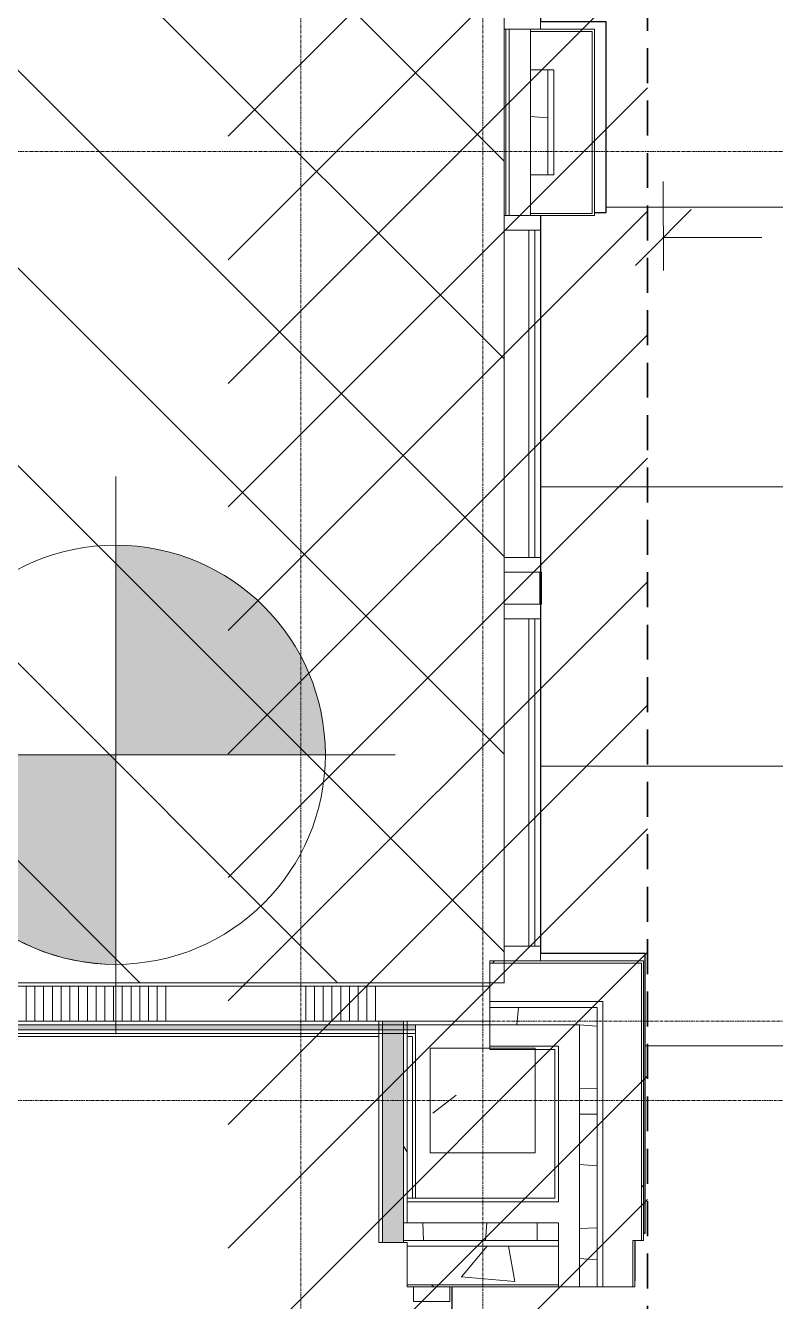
# Model space of a CAD drawing. Header units: inches. Extents: x 3268 to 7018, y 976 to 6708.
# Drawn here: x 5946 to 6074.8, y 3788.6 to 4007.8 of the extents above; entities that cross this region are included whole.
import ezdxf

# ---------------------------------------------------------------- set-up
doc = ezdxf.new("R2010")
doc.units = ezdxf.units.IN
doc.header["$MEASUREMENT"] = 0
doc.linetypes.add('Grid Line 1_2_', pattern=[0.8749999999999999, 0.4999999999999999, -0.125, 0.125, -0.125])
doc.linetypes.add('IMPORT-DASHED _2_', pattern=[8.999999999999996, 5.999999999999998, -2.999999999999999])
for name, color, linetype, lineweight in [('A-DETL', 90, 'Continuous', 9), ('A-DETL-GENF', 92, 'Continuous', 9), ('A-GLAZ-CURT', 52, 'Continuous', 9), ('A-GLAZ-CWMG', 51, 'Continuous', 9), ('A-WALL', 113, 'Continuous', 9), ('A-WALL-PATT', 111, 'Continuous', 15), ('C-BLDG', 3, 'Continuous', 25), ('C-ESMT-STBK', 4, 'IMPORT-DASHED _2_', 35), ('G-ANNO-DIMS', 111, 'Continuous', 9), ('I-WALL', 2, 'Continuous', 9), ('L-DROPOFF STUDIES', 2, 'Continuous', 15), ('L-PVMT-CONC-HATC', 252, 'Continuous', 15), ('Q-CASE', 31, 'Continuous', 9), ('S-COLS', 52, 'Continuous', 9), ('S-GRID', 1, 'Continuous', 9), ('site_dwg', 8, 'Continuous', 9)]:
    doc.layers.add(name, color=color, linetype=linetype, lineweight=lineweight)
pattern_1 = [(49.99999999999999, (0, 0), (110.1714446362807, -9.63891797635685), [11.52, -126.72]), (355, (0, 0), (-21.31237393622492, 115.5371495156537), [9.216000000000001, -101.376]), (100.451, (9.181000000000001, -0.80323), (88.85991867697865, 105.897504039145), [9.79, -107.695]), (46.184, (0, 30.72), (163.9281911283317, -25.42496604507386), [17.28, -190.08]), (96.636, (13.661, 28.601), (143.5628771593347, 149.6257499721681), [14.686, -161.543]), (351.184, (0, 30.72), (143.5647285924248, 149.6237232332607), [13.824, -152.064]), (21, (15.36, 23.04), (91.68507647920484, -61.84256385372748), [11.52, -126.72]), (326, (15.36, 23.04), (37.37329933048201, 111.3835117876708), [9.216000000000001, -101.376]), (71.45100000000001, (23, 17.886), (129.0587647679424, 49.5399005406036), [9.79, -107.695]), (37.50000000000001, (0, 0), (1.867604689172044, 51.13223029288849), [5.069, -95.07799999999999, 5.069, -97.84299999999999, -101.76]), (37.50000000000001, (0, 0), (1.867604689172044, 51.13223029288849), [-203.059, 5.069, -96.691]), (7.499999999999999, (0, 0), (40.40721900969589, 60.58148342441334), [5.069, -53.606, 5.069, -92.774, -38.784]), (7.499999999999999, (0, 0), (40.40721900969589, 60.58148342441334), [-156.518, 5.069, -33.715]), (327.5, (-34.253, 0), (81.99472561414032, -3.464267954682455), [5.069, -33.331, 5.069, -114.739, -158.976]), (327.5, (-34.253, 0), (81.99472561414032, -3.464267954682455), [-158.208, 5.069, -153.907]), (317.5, (-49.613, 0), (89.57702895818312, 15.37635275430508), [5.069, -44.85100000000001, 5.069, -74.49600000000001, -112.896]), (317.5, (-49.613, 0), (89.57702895818312, 15.37635275430508), [-129.485, 5.069, -107.827])]
pattern_2 = [(0, (0, 0), (122.88, 30.72), [5.069, -87.09100000000001, 5.069, -87.09100000000001, -491.52]), (0, (0, 0), (122.88, 30.72), [-184.32, 5.069, -179.251, 5.069, -87.09100000000001, -215.04]), (0, (0, 0), (122.88, 30.72), [-460.8, 5.069, -56.371, 5.069, -148.531]), (120, (46.08, 15.36), (-88.04430040425792, 91.05720161703184), [5.068999999999999, -87.091, 5.068999999999999, -87.091, -491.5199999999999]), (120, (46.08, 15.36), (-88.04430040425792, 91.05720161703184), [-184.32, 5.068999999999999, -179.2509999999999, 5.068999999999999, -87.091, -215.04]), (120, (46.08, 15.36), (-88.04430040425792, 91.05720161703184), [-460.8, 5.068999999999999, -56.371, 5.068999999999999, -148.531]), (240, (61.44, 76.8), (-34.83569959574201, -121.7772016170318), [5.069, -87.09100000000001, 5.069, -87.09100000000001, -491.52]), (240, (61.44, 76.8), (-34.83569959574201, -121.7772016170318), [-184.32, 5.069, -179.251, 5.069, -87.09100000000001, -215.04]), (240, (61.44, 76.8), (-34.83569959574201, -121.7772016170318), [-460.8, 5.069, -56.371, 5.069, -148.531])]
pattern_3 = [(45, (0, 0), (-32.04961485728027, 32.04961485728027), [])]

# ---------------------------------------------------------------- blocks, each defined once
blk = doc.blocks.new('WSP_5 Points - Structure_2022_rvt-1-Overall Retail Plan Opt 2')
at = {"layer": 'S-COLS'}
h = blk.add_hatch(dxfattribs=at)
h.set_pattern_fill('FP_8', color=256, style=0, pattern_type=2)
h.set_pattern_definition(pattern_1)
h.paths.add_polyline_path([(6015.500343047528, 3814.14858256558), (6033.500343047528, 3814.14858256558), (6033.500343047528, 3832.14858256558), (6015.500343047528, 3832.14858256558)])
at = {"layer": 'S-COLS', "color": 250, "lineweight": 13}
for p, q in [((6033.500343047524, 3832.148582565579), (6015.500343047524, 3832.148582565579)), ((6015.500343047524, 3832.148582565579), (6015.500343047524, 3814.148582565579)), ((6033.500343047524, 3814.148582565579), (6033.500343047524, 3832.148582565579)), ((6015.500343047524, 3814.148582565579), (6033.500343047524, 3814.148582565579))]:
    blk.add_line(p, q, dxfattribs=at)
blk = doc.blocks.new('Casework 95 - Casework 95-9779236-Overall Retail Plan Opt 2')
at = {"layer": 'Q-CASE', "color": 133}
for p, q in [((5922.875343047493, 3829.14858256558), (5992.732243894846, 3829.148582565579)), ((5992.732243894846, 3829.148582565579), (6018.605534490873, 3829.148582565579)), ((6023.480534490873, 3829.148582565579), (6024.375343047518, 3829.148582565579)), ((6024.375343047518, 3829.148582565579), (6024.375343047518, 3801.398582565581)), ((6024.875343047518, 3801.398582565581), (6024.875343047518, 3829.64858256558))]:
    blk.add_line(p, q, dxfattribs=at)
blk = doc.blocks.new('Arch_5 Points - Units and Amenities_v2022_rvt-1-Overall Retail Plan Opt 2')
at = {"layer": 'A-WALL-PATT', "lineweight": 9}
blk.add_hatch(color=254, dxfattribs=at).paths.add_polyline_path([(6012.937843047514, 3835.273582565584), (6012.937843047514, 3836.148582565582), (5667.970080728374, 3836.148582565585), (5667.970080728374, 3835.273582565584), (5980.902472718914, 3835.273582565584)])
at = {"layer": 'A-WALL', "color": 133}
for p, q in [((5909.812843047486, 3835.273582565581), (5980.794687146238, 3835.273582565581)), ((5980.794687146238, 3835.273582565581), (6012.937843047511, 3835.273582565581))]:
    blk.add_line(p, q, dxfattribs=at)
at = {"layer": 'I-WALL', "color": 53, "lineweight": 15}
for p, q in [((5980.794643008438, 3836.14858256558), (5668.59508072837, 3836.148582565582)), ((6012.937843047511, 3836.14858256558), (5980.794643008438, 3836.14858256558)), ((6012.937843047511, 3834.64858256558), (6012.937843047511, 3836.14858256558)), ((5910.437843047485, 3834.648582565582), (5980.794718673238, 3834.64858256558)), ((5980.794718673238, 3834.64858256558), (6012.937843047511, 3834.64858256558))]:
    blk.add_line(p, q, dxfattribs=at)
at = {"layer": 'Q-CASE', "color": 133, "lineweight": 9}
blk.add_blockref('Casework 95 - Casework 95-9779236-Overall Retail Plan Opt 2', (-11.93750000000773, 5.000000000000226), dxfattribs=at)
blk = doc.blocks.new('System Panel - GLA-01 - Insulated Glass - Clear-7885490-Overall Retail Plan Opt 2')
at = {"layer": 'A-GLAZ-CURT'}
for p, q in [((28.12499999998635, -1.000000000000455), (-28.12499999998635, -1.000000000000455)), ((-28.12499999998635, -1.000000000000455), (-28.12499999998635, -1.999999999999545)), ((-28.12499999998635, -1.999999999999545), (28.12499999998635, -1.999999999999545)), ((28.12499999998635, -1.999999999999545), (28.12499999998635, -1.000000000000455))]:
    blk.add_line(p, q, dxfattribs=at)
blk = doc.blocks.new('Rectangular Mullion - 2_5_ x 6_ rectangular-7882910-Overall Retail Plan Opt 2')
at = {"layer": 'A-GLAZ-CWMG'}
for p, q in [((6004.876172864579, 2609.89858256558), (6004.876172864579, 2553.648582565578)), ((6011.126172864579, 2609.89858256558), (6011.126172864579, 2553.648582565578))]:
    blk.add_line(p, q, dxfattribs=at)
blk = doc.blocks.new('Rectangular Mullion - 2_5_ x 6_ rectangular-7822291-Overall Retail Plan Opt 2')
at = {"layer": 'A-GLAZ-CWMG'}
for p, q in [((-2.49999999999909, 3), (0, 3)), ((-2.49999999999909, -3.249135711966071), (-2.49999999999909, 3)), ((0, 3), (0, -3.249135711966072)), ((0, -3.250000000000454), (-2.49999999999909, -3.250000000000454))]:
    blk.add_line(p, q, dxfattribs=at)
blk = doc.blocks.new('Rectangular Mullion - 2_5_ x 6_ rectangular-7822292-Overall Retail Plan Opt 2')
at = {"layer": 'A-GLAZ-CWMG'}
for p, q in [((0, 3), (-2.49999999999909, 3)), ((-2.49999999999909, 3), (-2.49999999999909, -3.249135711966072)), ((0, -3.249135711966071), (0, 3)), ((-2.49999999999909, -3.250000000000454), (0, -3.250000000000454))]:
    blk.add_line(p, q, dxfattribs=at)
blk = doc.blocks.new('Rectangular Mullion - 2_5_ x 6_ rectangular-7822289-Overall Retail Plan Opt 2')
at = {"layer": 'A-GLAZ-CWMG'}
for p, q in [((-1.250000000000909, 3), (1.250000000000909, 3)), ((-1.250000000000909, -3.249135711966071), (-1.250000000000909, 3)), ((1.250000000000909, 3), (1.250000000000909, -3.249135711966072)), ((1.250000000000909, -3.250000000000454), (-1.250000000000909, -3.250000000000454))]:
    blk.add_line(p, q, dxfattribs=at)
blk = doc.blocks.new('System Panel - Slab Edge Cover-8632121-Overall Retail Plan Opt 2')
at = {"layer": 'A-GLAZ-CURT'}
for p, q in [((2.749999999998181, -2.875000000000454), (-2.749999999998181, -2.875000000000454)), ((-2.749999999998181, -2.875000000000454), (-2.749999999998181, -3.124999999999545)), ((-2.749999999998181, -3.124999999999545), (2.749999999998181, -3.124999999999545)), ((2.749999999998181, -3.124999999999545), (2.749999999998181, -2.875000000000454))]:
    blk.add_line(p, q, dxfattribs=at)
blk = doc.blocks.new('Rectangular Mullion - 2_5_ x 6_ rectangular-7882911-Overall Retail Plan Opt 2')
at = {"layer": 'A-GLAZ-CWMG'}
for p, q in [((6004.876172864579, 2617.898582565575), (6004.876172864579, 2612.39858256558)), ((6011.126172864579, 2617.898582565575), (6011.126172864579, 2612.39858256558))]:
    blk.add_line(p, q, dxfattribs=at)
blk = doc.blocks.new('Rectangular Mullion - 2_5_ x 6_ rectangular-7882912-Overall Retail Plan Opt 2')
at = {"layer": 'A-GLAZ-CWMG'}
for p, q in [((6004.876172864579, 2676.648582565586), (6004.876172864579, 2620.398582565575)), ((6011.126172864579, 2676.648582565586), (6011.126172864579, 2620.398582565575))]:
    blk.add_line(p, q, dxfattribs=at)
blk = doc.blocks.new('Rectangular Mullion - 2_5_ x 6_ rectangular-7819480-Overall Retail Plan Opt 2')
at = {"layer": 'A-GLAZ-CWMG'}
for p, q in [((0, 3), (-2.49999999999909, 3)), ((-2.49999999999909, 3), (-2.49999999999909, -3.249135711966072)), ((0, -3.249135711966071), (0, 3)), ((-2.49999999999909, -3.250000000000454), (0, -3.250000000000454))]:
    blk.add_line(p, q, dxfattribs=at)
blk = doc.blocks.new('Rectangular Mullion - 2_5_ x 6_ rectangular-7822267-Overall Retail Plan Opt 2')
at = {"layer": 'A-GLAZ-CWMG'}
for p, q in [((0, 3.250000000000454), (-2.49999999999909, 3.250000000000454)), ((-2.49999999999909, 3.250000000000454), (-2.49999999999909, -3)), ((0, -3), (0, 3.250000000000454)), ((-2.49999999999909, -3), (0, -3))]:
    blk.add_line(p, q, dxfattribs=at)
blk = doc.blocks.new('site_dwg__ArchTick-V216-Overall Retail Plan Opt 2')
at = {"layer": 'L-DROPOFF STUDIES', "color": 53}
for p, q in [((3.395357539782963, 3.395357539782963), (5.999999999999999, 5.999999999999999)), ((-5.999999999999999, -5.999999999999999), (3.395357539782963, 3.395357539782963))]:
    blk.add_line(p, q, dxfattribs=at)
blk = doc.blocks.new('site_dwg-12440225-Overall Retail Plan Opt 2')
at = {"layer": 'C-ESMT-STBK'}
h = blk.add_hatch(dxfattribs=at)
h.set_pattern_fill('FP_236', color=43, style=0, pattern_type=2)
h.set_pattern_definition([(41.19300000000002, (24349227.445, 9821790.73), (-9.878962955707756, 11.2874306606842), [])])
h.paths.add_polyline_path([(24340754.41764874, 9814238.256800799), (24341007.28369483, 9818038.207201697), (24340597.61508091, 9818336.289935663), (24339080.54507963, 9818175.041572), (24339041.04656363, 9818170.586227996), (24338991.68861391, 9818164.27902802), (24338951.70183868, 9818158.637384389), (24338912.96937073, 9818152.689061128), (24338874.36010189, 9818146.280125272), (24338835.87236292, 9818139.411975248), (24338797.50579851, 9818132.085986648), (24338766.50818425, 9818125.853604812), (24338766.89231019, 9818124.002092425), (24338807.18576453, 9818132.259389622), (24338846.06993594, 9818139.731584428), (24338885.04424, 9818146.727429258), (24338924.10287013, 9818153.245822722), (24338956.51865115, 9818158.316607647), (24338953.32382087, 9818110.342748318), (24338969.07279708, 9818112.710400388), (24339007.86497075, 9818118.055290567), (24339046.71994471, 9818122.92269113), (24339092.45343486, 9818128.037917001), (24340292.99008468, 9818255.650188034), (24340584.31472673, 9818286.605874758), (24340934.68922023, 9818031.666679043), (24340687.3560084, 9814314.861073798), (24339595.34670922, 9814726.863514047), (24339587.50957331, 9814715.68687136), (24338715.45843181, 9815327.180653278), (24338691.60180446, 9815293.158049863), (24339013.48739237, 9815068.288049085), (24339549.36884944, 9814692.907733086), (24340725.61240819, 9814249.124683892)])
h.paths.add_polyline_path([(24338722.46981283, 9815337.179779818), (24338763.80719084, 9815396.132170605), (24338658.92817304, 9815468.79891386), (24338617.74228099, 9815409.741564125), (24338722.19139668, 9815337.372683933)])
at = {"layer": 'C-BLDG', "color": 213}
for p, q in [((24340896.07813884, 9816399.290600225), (24340896.53985107, 9816406.229502458)), ((24340862.1508295, 9816366.426616926), (24340864.68090978, 9816400.33343596))]:
    blk.add_line(p, q, dxfattribs=at)
at = {"layer": 'C-BLDG', "color": 213, "flags": 128}
for points in [[(24340901.31512452, 9816582.798885869), (24340903.33220129, 9816582.664670255), (24340905.50656707, 9816615.342409363), (24340894.28138949, 9816616.089328913), (24340902.69695254, 9816742.563711988)], [(24340898.08815917, 9816407.376073482), (24340898.36877094, 9816407.357401669), (24340901.55562769, 9816455.25149258), (24340883.65853369, 9816456.442359215), (24340892.07409668, 9816582.916742045)]]:
    blk.add_lwpolyline(points, dxfattribs=at)
at = {"layer": 'C-ESMT-STBK', "color": 43}
blk.add_line((24341007.27473861, 9818038.206394771), (24340754.40937513, 9814238.266251713), dxfattribs=at)
at = {"layer": 'L-DROPOFF STUDIES', "color": 53}
for p, q in [((24340912.44579016, 9816572.118835634), (24340913.45729094, 9816587.320306627)), ((24340912.81991959, 9816577.741488444), (24340929.7002499, 9816576.61827692))]:
    blk.add_line(p, q, dxfattribs=at)
at = {"layer": 'L-PVMT-CONC-HATC', "color": 53}
for p, q in [((24340910.45565422, 9816583.12156481), (24340903.39386914, 9816583.59145363)), ((24340990.2632873, 9816577.811191551), (24340910.45565422, 9816583.12156481)), ((24340907.26856381, 9816535.227489447), (24340888.9818348, 9816536.44428229)), ((24340987.07643048, 9816529.917100646), (24340907.26856381, 9816535.227489447)), ((24340904.0814734, 9816487.333414085), (24340885.79497806, 9816488.550191378)), ((24340983.88957366, 9816482.02300974), (24340904.0814734, 9816487.333414085)), ((24340900.894383, 9816439.439338721), (24340900.50521532, 9816439.465233808)), ((24340980.70271684, 9816434.128918834), (24340900.894383, 9816439.439338721))]:
    blk.add_line(p, q, dxfattribs=at)
at = {"xscale": 0.8, "yscale": 0.8, "zscale": 0.8, "rotation": 176.1931696914649}
blk.add_blockref('site_dwg__ArchTick-V216-Overall Retail Plan Opt 2', (24340912.81991959, 9816577.741488444), dxfattribs=at)
blk = doc.blocks.new('Spot Elevations - Spot Elevation - Target Filled-49714-Overall Retail Plan Opt 2')
at = {"layer": 'G-ANNO-DIMS'}
h = blk.add_hatch(color=256, dxfattribs=at)
edge = h.paths.add_edge_path()
edge.add_line((1.249000902703301e-16, 0), (-0.09374999999999985, 0))
edge.add_arc((5.724587470723462e-16, -3.434752482434078e-16), 0.09375000000000037, 90.00000000000063, 180.0000000000002, ccw=False)
edge.add_line((1.249000902703301e-16, 0.09375000000000007), (1.249000902703301e-16, 0))
h = blk.add_hatch(color=256, dxfattribs=at)
edge = h.paths.add_edge_path()
edge.add_line((1.249000902703301e-16, 0), (0.09375000000000029, 0))
edge.add_arc((2.289834988289385e-16, 6.245004513516504e-17), 0.09374999999999996, 269.99999999999955, 359.99999999999966, ccw=False)
edge.add_line((1.249000902703301e-16, -0.09375), (1.249000902703301e-16, 0))
at = {"layer": 'G-ANNO-DIMS', "lineweight": 20}
for p, q in [((-2.706168622523819e-16, 0.1243846875261664), (-2.706168622523819e-16, -0.125)), ((1.249000902703301e-16, 0), (1.249000902703301e-16, 0.09375000000000007)), ((0.1250000000000001, 7.067913962433002e-16), (-0.1249999999999998, 7.067913962433002e-16)), ((-0.09374999999999985, 0), (1.249000902703301e-16, 0)), ((1.249000902703301e-16, 0), (1.249000902703301e-16, -0.09375)), ((0.09375000000000029, 0), (1.249000902703301e-16, 0))]:
    blk.add_line(p, q, dxfattribs=at)
blk.add_circle((1.249000902703301e-16, 0), 0.09375000000000007, dxfattribs=at)
for centre, radius, start, end in [((5.724587470723462e-16, -3.434752482434078e-16), 0.09375000000000037, 90.00000000000026, 179.9999999999999), ((2.289834988289385e-16, 6.245004513516504e-17), 0.09374999999999996, 269.9999999999992, 359.9999999999993)]:
    blk.add_arc(centre, radius, start, end, dxfattribs=at)

msp = doc.modelspace()

# ---------------------------------------------------------------- hatches: boundary and pattern name
at = {"layer": 'A-WALL-PATT', "lineweight": 9}
h = msp.add_hatch(dxfattribs=at)
h.set_pattern_fill('FP_31', color=256, angle=265, style=0, pattern_type=2)
h.set_pattern_definition([(175, (6052.125372931382, 3835.148415504174), (-8.366951303775187, -95.63469101680758), []), (180, (6052.125115492719, 3844.748970953403), (-1.243449787580175e-14, -96), []), (172, (6052.125767093008, 3854.348443052193), (-13.36061769216629, -95.06573459919075), []), (187, (6052.125509654345, 3863.948998501422), (11.69945696689412, -95.28443055756692), []), (176, (6052.125165059938, 3873.548557755953), (-6.696621479436029, -95.76614882494314), []), (185, (6052.124907621273, 3883.149113205182), (8.36695130377519, -95.63469101680757), []), (178, (6052.125559221565, 3892.74858530397), (-3.350351683440087, -95.94151939383319), []), (184, (6052.125214627158, 3902.348144558501), (6.696621479436052, -95.76614882494313), []), (174, (6052.124957188494, 3911.94870000773), (-10.03473247369474, -95.47410195535426), []), (182, (6052.125608788785, 3921.548172106519), (3.350351683440067, -95.9415193938332), [])])
h.paths.add_polyline_path([(6044.125343047529, 3823.148582565583), (6044.089376340588, 3839.148582565571), (6041.125343047529, 3839.148582565571), (6041.125343047529, 3823.148582565583), (6044.089376340588, 3823.148582565583)])
h = msp.add_hatch(dxfattribs=at)
h.set_pattern_fill('FP_140', color=256, angle=264.9999999999996, style=0, pattern_type=2)
h.set_pattern_definition([(174.9999999999996, (6052.125605586462, 3811.148066653627), (-8.366951303775865, -95.63469101680751), []), (179.9999999999996, (6052.125348147799, 3820.748622102857), (-6.945555242054979e-13, -96), []), (171.9999999999996, (6052.125003553392, 3830.348181357388), (-13.36061769216697, -95.06573459919066), []), (186.9999999999995, (6052.125742309426, 3839.948649650875), (11.69945696689344, -95.28443055756699), []), (175.9999999999996, (6052.12539771502, 3849.548208905406), (-6.696621479436708, -95.76614882494309), []), (184.9999999999996, (6052.125140276356, 3859.148764354634), (8.366951303774506, -95.63469101680762), []), (177.9999999999996, (6052.125791876646, 3868.748236453423), (-3.350351683440769, -95.94151939383318), []), (183.9999999999996, (6052.125534437982, 3878.348791902653), (6.69662147943537, -95.76614882494316), []), (173.9999999999996, (6052.125189843576, 3887.948351157183), (-10.03473247369542, -95.47410195535417), []), (181.9999999999996, (6052.124932404911, 3897.548906606412), (3.350351683439385, -95.9415193938332), [])])
h.paths.add_polyline_path([(6041.125343047529, 3799.148582565583), (6044.125343047529, 3799.148582565583), (6044.089376340588, 3823.148582565583), (6041.125343047529, 3823.148582565583), (6041.125343047529, 3805.696470883641)])
h = msp.add_hatch(dxfattribs=at)
h.set_pattern_fill('FP_16', color=256, style=0, pattern_type=2)
h.set_pattern_definition(pattern_3)
h.paths.add_polyline_path([(6052.125343047528, 3799.148582565583), (6052.125343047528, 3823.148582565583), (6051.750343047527, 3823.148582565583), (6051.750343047528, 3799.148582565583)])
h = msp.add_hatch(dxfattribs=at)
h.set_pattern_fill('FP_141', color=256, angle=264.9999999999996, style=0, pattern_type=2)
h.set_pattern_definition([(174.9999999999996, (6050.625480486441, 3795.148929624267), (-8.366951303775865, -95.63469101680751), []), (179.9999999999996, (6050.625135892034, 3804.748488878797), (-6.945555242054979e-13, -96), []), (171.9999999999996, (6050.625874648069, 3814.348957172283), (-13.36061769216697, -95.06573459919066), []), (186.9999999999995, (6050.625530053661, 3823.948516426816), (11.69945696689344, -95.28443055756699), []), (175.9999999999996, (6050.625272614998, 3833.549071876044), (-6.696621479436708, -95.76614882494309), []), (184.9999999999996, (6050.624928020591, 3843.148631130575), (8.366951303774506, -95.63469101680762), []), (177.9999999999996, (6050.625579620882, 3852.748103229364), (-3.350351683440769, -95.94151939383318), []), (183.9999999999996, (6050.625322182218, 3862.348658678593), (6.69662147943537, -95.76614882494316), []), (173.9999999999996, (6050.624977587811, 3871.948217933123), (-10.03473247369542, -95.47410195535417), []), (181.9999999999996, (6050.625716343845, 3881.54868622661), (3.350351683439385, -95.9415193938332), [])])
h.paths.add_polyline_path([(6041.125343047529, 3791.148582565582), (6044.125343047527, 3791.148582565582), (6044.125343047529, 3799.148582565583), (6041.125343047529, 3799.148582565583)])

# ---------------------------------------------------------------- linework, layer by layer
at = {"layer": 'A-WALL'}
for p, q in [((6043.313672864583, 3975.52358256558), (6043.313672864582, 4006.77358256558)), ((6035.688672864582, 3982.148582565579), (6035.688672864582, 4000.148582565581)), ((6036.688672864583, 3982.148582565581), (6036.688672864583, 4000.148582565581)), ((6051.750343047524, 3799.148582565581), (6051.750343047525, 3846.77358256557)), ((6045.125343047524, 3791.14858256558), (6045.125343047525, 3840.148582565569)), ((6044.125343047524, 3791.14858256558), (6044.125343047524, 3839.14858256557)), ((6041.125343047524, 3791.14858256558), (6041.125343047524, 3836.14858256557)), ((6037.500343047523, 3805.77358256558), (6037.500343047524, 3832.52358256557)), ((6037.500343047524, 3791.14858256558), (6037.500343047523, 3802.148582565581)), ((6050.250343047524, 3799.148582565581), (6050.625343047523, 3799.148582565581)), ((6050.250343047523, 3791.14858256558), (6050.250343047524, 3799.148582565581))]:
    msp.add_line(p, q, dxfattribs=at)
at = {"layer": 'A-WALL', "lineweight": 15}
for p, q in [((6043.688672864583, 3975.14858256558), (6043.688672864583, 4007.14858256558)), ((6052.125343047523, 3799.148582565581), (6052.125343047525, 3847.14858256557)), ((6036.875343047525, 3831.898582565569), (6036.875343047524, 3806.39858256558)), ((6050.625343047523, 3799.148582565581), (6052.125343047523, 3799.148582565581)), ((6050.625343047523, 3791.14858256558), (6050.625343047523, 3799.148582565581))]:
    msp.add_line(p, q, dxfattribs=at)

# ---------------------------------------------------------------- block references
at = {"lineweight": 5}
msp.add_blockref('WSP_5 Points - Structure_2022_rvt-1-Overall Retail Plan Opt 2', (0, 0), dxfattribs=at)

# ---------------------------------------------------------------- next in the draw order: hatches: boundary and pattern name
at = {"layer": 'A-DETL-GENF'}
h = msp.add_hatch(dxfattribs=at)
h.set_pattern_fill('FP_274', style=0, pattern_type=2)
h.set_pattern_definition([(135, (0, 0), (-16.97056274847714, -16.97056274847714), [])])
h.paths.add_polyline_path([(5940.854376340589, 3843.398582565583), (6028.189537152621, 3843.398582565583), (6028.189537152621, 4160.523582565583), (5655.750343047534, 4160.523582565583), (5655.750343047534, 3843.398582565583), (5899.560376340588, 3843.398582565583)])
at = {"layer": 'A-WALL-PATT', "lineweight": 9}
h = msp.add_hatch(dxfattribs=at)
h.set_pattern_fill('FP_75', color=256, angle=265, style=0, pattern_type=2)
h.set_pattern_definition([(175, (6043.688559265189, 3991.148359148914), (-8.366951303775187, -95.63469101680758), []), (180, (6043.688301826524, 4000.748914598144), (-1.243449787580175e-14, -96), []), (172, (6043.688953426816, 4010.348386696931), (-13.36061769216629, -95.06573459919075), []), (187, (6043.688695988152, 4019.948942146161), (11.69945696689412, -95.28443055756692), []), (176, (6043.688351393744, 4029.548501400693), (-6.696621479436029, -95.76614882494314), []), (185, (6043.689090149779, 4039.148969694179), (8.36695130377519, -95.63469101680757), []), (178, (6043.688745555372, 4048.748528948709), (-3.350351683440087, -95.94151939383319), []), (184, (6043.688488116708, 4058.349084397939), (6.696621479436052, -95.76614882494313), []), (174, (6043.689139716998, 4067.948556496727), (-10.03473247369474, -95.47410195535426), []), (182, (6043.688795122592, 4077.548115751259), (3.350351683440067, -95.9415193938332), [])])
h.paths.add_polyline_path([(6032.688672864588, 3982.14858256558), (6035.688672864588, 3982.14858256558), (6035.688672864588, 4000.148582565583), (6032.688672864588, 4000.148582565583), (6032.688672864588, 3998.677720883642)])
h = msp.add_hatch(dxfattribs=at)
h.set_pattern_fill('FP_16', color=256, style=0, pattern_type=2)
h.set_pattern_definition(pattern_3)
h.paths.add_polyline_path([(6025.687843047484, 3846.77358256557), (6051.75034304753, 3846.773582565572), (6051.75034304753, 3847.148582565572), (6025.687843047486, 3847.148582565569)])
h = msp.add_hatch(dxfattribs=at)
h.set_pattern_fill('FP_55', color=256, angle=180.0000000000002, style=0, pattern_type=2)
h.set_pattern_definition([(180.0000000000002, (5831.227999999991, 2281.617000000023), (-131.9999999999939, -1561.859), [0.50688, -131.493]), (180.0000000000002, (5831.227999999991, 2281.463000000022), (-131.9999999999939, -1561.859), [0.50688, -131.493]), (180.0000000000002, (5831.189999999991, 2281.578000000023), (-131.9999999999939, -1561.859), [0.50688, -131.493]), (180.0000000000002, (5831.189999999991, 2281.502000000023), (-131.9999999999939, -1561.859), [0.50688, -131.493]), (180.0000000000002, (5831.074999999991, 2281.617000000023), (-131.9999999999939, -1561.859), [0.50688, -131.493]), (180.0000000000002, (5831.074999999991, 2281.463000000022), (-131.9999999999939, -1561.859), [0.50688, -131.493]), (180.0000000000002, (5830.997999999991, 2281.540000000023), (-131.9999999999939, -1561.859), [0.50688, -131.493]), (270, (5837.093999999985, 3843.399000000023), (132.0000000000063, -1561.858999999999), [1561.86, 0]), (270, (5835.593999999985, 3843.399000000023), (132.0000000000063, -1561.858999999999), [1561.86, 0]), (270, (5834.093999999985, 3843.399000000023), (132.0000000000063, -1561.858999999999), [1561.86, 0]), (270, (5832.593999999985, 3843.399000000023), (132.0000000000063, -1561.858999999999), [1561.86, 0]), (270, (5831.227999999991, 2281.617000000023), (132.0000000000063, -1561.858999999999), [0.50688, -1561.354]), (270, (5831.189999999991, 2281.578000000023), (132.0000000000063, -1561.858999999999), [0.50688, -1561.354]), (270, (5831.112999999991, 2281.617000000023), (132.0000000000063, -1561.858999999999), [0.50688, -1561.354]), (270, (5831.093999999985, 3843.399000000023), (132.0000000000063, -1561.858999999999), [1561.86, 0]), (270, (5831.074999999991, 2281.617000000023), (132.0000000000063, -1561.858999999999), [0.50688, -1561.354]), (270, (5830.959999999991, 2281.617000000023), (132.0000000000063, -1561.858999999999), [0.50688, -1561.354]), (270, (5829.593999999985, 3843.399000000023), (132.0000000000063, -1561.858999999999), [1561.86, 0]), (270, (5828.093999999985, 3843.399000000023), (132.0000000000063, -1561.858999999999), [1561.86, 0]), (270, (5826.593999999985, 3843.399000000023), (132.0000000000063, -1561.858999999999), [1561.86, 0]), (270, (5825.093999999985, 3843.399000000023), (132.0000000000063, -1561.858999999999), [1561.86, 0]), (270, (5823.593999999985, 3843.399000000023), (132.0000000000063, -1561.858999999999), [1561.86, 0]), (270, (5822.093999999985, 3843.399000000023), (132.0000000000063, -1561.858999999999), [1561.86, 0]), (270, (5820.593999999985, 3843.399000000023), (132.0000000000063, -1561.858999999999), [1561.86, 0]), (270, (5819.093999999985, 3843.399000000023), (132.0000000000063, -1561.858999999999), [1561.86, 0]), (270, (5817.593999999985, 3843.399000000023), (132.0000000000063, -1561.858999999999), [1561.86, 0]), (270, (5816.093999999985, 3843.399000000023), (132.0000000000063, -1561.858999999999), [1561.86, 0]), (270, (5814.593999999985, 3843.399000000023), (132.0000000000063, -1561.858999999999), [1561.86, 0]), (270, (5813.093999999985, 3843.399000000023), (132.0000000000063, -1561.858999999999), [1561.86, 0]), (270, (5811.593999999985, 3843.399000000023), (132.0000000000063, -1561.858999999999), [1561.86, 0]), (270, (5810.093999999985, 3843.399000000023), (132.0000000000063, -1561.858999999999), [1561.86, 0]), (270, (5808.593999999985, 3843.399000000023), (132.0000000000063, -1561.858999999999), [1561.86, 0]), (270, (5807.093999999985, 3843.399000000023), (132.0000000000063, -1561.858999999999), [1561.86, 0]), (270, (5805.593999999985, 3843.399000000023), (132.0000000000063, -1561.858999999999), [1561.86, 0]), (270, (5804.093999999985, 3843.399000000023), (132.0000000000063, -1561.858999999999), [1561.86, 0]), (270, (5802.593999999985, 3843.399000000023), (132.0000000000063, -1561.858999999999), [1561.86, 0]), (270, (5801.093999999985, 3843.399000000023), (132.0000000000063, -1561.858999999999), [1561.86, 0]), (270, (5799.593999999985, 3843.399000000023), (132.0000000000063, -1561.858999999999), [1561.86, 0]), (270, (5798.093999999985, 3843.399000000023), (132.0000000000063, -1561.858999999999), [1561.86, 0]), (270, (5796.593999999985, 3843.399000000023), (132.0000000000063, -1561.858999999999), [1561.86, 0]), (270, (5795.093999999985, 3843.399000000023), (132.0000000000063, -1561.858999999999), [1561.86, 0]), (270, (5793.593999999985, 3843.399000000023), (132.0000000000063, -1561.858999999999), [1561.86, 0]), (270, (5792.093999999985, 3843.399000000023), (132.0000000000063, -1561.858999999999), [1561.86, 0]), (270, (5790.593999999985, 3843.399000000023), (132.0000000000063, -1561.858999999999), [1561.86, 0]), (270, (5789.093999999985, 3843.399000000023), (132.0000000000063, -1561.858999999999), [1561.86, 0]), (270, (5787.593999999985, 3843.399000000023), (132.0000000000063, -1561.858999999999), [1561.86, 0]), (270, (5786.093999999985, 3843.399000000023), (132.0000000000063, -1561.858999999999), [1561.86, 0]), (270, (5784.593999999985, 3843.399000000023), (132.0000000000063, -1561.858999999999), [1561.86, 0]), (270, (5783.093999999985, 3843.399000000023), (132.0000000000063, -1561.858999999999), [1561.86, 0]), (270, (5781.593999999985, 3843.399000000023), (132.0000000000063, -1561.858999999999), [1561.86, 0]), (270, (5780.093999999985, 3843.399000000023), (132.0000000000063, -1561.858999999999), [1561.86, 0]), (270, (5778.593999999985, 3843.399000000023), (132.0000000000063, -1561.858999999999), [1561.86, 0]), (270, (5777.093999999985, 3843.399000000023), (132.0000000000063, -1561.858999999999), [1561.86, 0]), (270, (5775.593999999985, 3843.399000000023), (132.0000000000063, -1561.858999999999), [1561.86, 0]), (270, (5774.093999999985, 3843.399000000023), (132.0000000000063, -1561.858999999999), [1561.86, 0]), (270, (5772.593999999985, 3843.399000000023), (132.0000000000063, -1561.858999999999), [1561.86, 0]), (270, (5771.093999999985, 3843.399000000023), (132.0000000000063, -1561.858999999999), [1561.86, 0]), (270, (5769.593999999985, 3843.399000000023), (132.0000000000063, -1561.858999999999), [1561.86, 0]), (270, (5768.093999999985, 3843.399000000023), (132.0000000000063, -1561.858999999999), [1561.86, 0]), (270, (5766.593999999985, 3843.399000000023), (132.0000000000063, -1561.858999999999), [1561.86, 0]), (270, (5765.093999999985, 3843.399000000023), (132.0000000000063, -1561.858999999999), [1561.86, 0]), (270, (5741.093999999985, 3843.399000000023), (132.0000000000063, -1561.858999999999), [1561.86, 0]), (270, (5739.593999999985, 3843.399000000023), (132.0000000000063, -1561.858999999999), [1561.86, 0]), (270, (5738.093999999985, 3843.399000000023), (132.0000000000063, -1561.858999999999), [1561.86, 0]), (270, (5736.593999999985, 3843.399000000023), (132.0000000000063, -1561.858999999999), [1561.86, 0]), (270, (5735.093999999985, 3843.399000000023), (132.0000000000063, -1561.858999999999), [1561.86, 0]), (270, (5733.593999999985, 3843.399000000023), (132.0000000000063, -1561.858999999999), [1561.86, 0]), (270, (5732.093999999985, 3843.399000000023), (132.0000000000063, -1561.858999999999), [1561.86, 0]), (270, (5730.593999999985, 3843.399000000023), (132.0000000000063, -1561.858999999999), [1561.86, 0]), (270, (5729.093999999985, 3843.399000000023), (132.0000000000063, -1561.858999999999), [1561.86, 0]), (270, (5705.093999999985, 3843.399000000023), (132.0000000000063, -1561.858999999999), [1561.86, 0])])
h.paths.add_polyline_path([(6006.668034490869, 3836.773582565581), (6025.687843047486, 3836.773582565581), (6025.687843047486, 3842.773582565581), (5649.125343047534, 3842.773582565584), (5649.125343047534, 3836.773582565584), (5980.902472718914, 3836.773582565581)])
h = msp.add_hatch(dxfattribs=at)
h.set_pattern_fill('FP_1', color=256, style=0, pattern_type=2)
h.set_pattern_definition(pattern_2)
h.paths.add_polyline_path([(6023.442376340589, 3842.773582565581), (6025.687843047486, 3842.773582565581), (6025.687843047486, 3843.39858256558), (5655.125343047534, 3843.398582565583), (5655.125343047534, 3842.773582565584), (6022.114436775454, 3842.773582565581)])
h = msp.add_hatch(dxfattribs=at)
h.set_pattern_fill('FP_57', color=256, angle=-95.00000000000176, style=0, pattern_type=2)
h.set_pattern_definition([(264.9999999999982, (6031.281951486095, 3847.14870410257), (95.63469101680732, -8.36695130377812), []), (270, (6021.681396036865, 3847.148446663906), (96, -2.946975996565016e-12), []), (261.9999999999982, (6012.081836782335, 3847.1481020695), (95.06573459919034, -13.3606176921692), []), (276.9999999999982, (6002.481368488848, 3847.148840825534), (95.28443055756728, 11.69945696689123), []), (265.9999999999982, (5992.881809234317, 3847.148496231127), (95.76614882494295, -6.696621479438969), []), (274.9999999999983, (5983.281253785087, 3847.148238792463), (95.63469101680782, 8.366951303772248), []), (267.9999999999982, (5973.681781686299, 3847.148890392755), (95.94151939383309, -3.350351683443039), []), (273.9999999999982, (5964.08122623707, 3847.148632954091), (95.76614882494334, 6.696621479433091), []), (263.9999999999982, (5954.481666982539, 3847.148288359685), (95.47410195535394, -10.03473247369766), []), (271.9999999999982, (5944.881198689053, 3847.149027115719), (95.94151939383329, 3.350351683437149), [])])
h.paths.add_polyline_path([(6025.687843047486, 3836.148582565571), (6041.125343047529, 3836.148582565571), (6041.125343047529, 3839.148582565571), (6025.687843047486, 3839.148582565571)])
h = msp.add_hatch(dxfattribs=at)
h.set_pattern_fill('FP_1', color=256, style=0, pattern_type=2)
h.set_pattern_definition(pattern_2)
h.paths.add_polyline_path([(5980.794643008442, 3836.14858256558), (6006.668034490869, 3836.14858256558), (6006.668034490869, 3836.773582565581), (5648.500343047534, 3836.773582565584), (5648.500343047534, 3836.148582565582), (5980.714570495805, 3836.14858256558)])
h.paths.add_polyline_path([(6025.687843047486, 3836.14858256558), (6025.687843047486, 3836.773582565581), (6011.54303449087, 3836.773582565581), (6011.543034490869, 3836.14858256558), (6023.442376340589, 3836.14858256558)])
at = {"layer": 'A-WALL-PATT', "lineweight": 5}
msp.add_hatch(color=256, dxfattribs=at).paths.add_polyline_path([(6007.293034490868, 3798.773582565583), (6010.918034490868, 3798.773582565583), (6010.918034490868, 3836.773582565581), (6007.293034490869, 3836.773582565581), (6007.293034490868, 3805.696470883641)])
at = {"layer": 'A-WALL-PATT', "lineweight": 9}
h = msp.add_hatch(dxfattribs=at)
h.set_pattern_fill('FP_1', color=256, style=0, pattern_type=2)
h.set_pattern_definition(pattern_2)
h.paths.add_polyline_path([(6010.918034490868, 3802.148582565583), (6011.543034490869, 3802.148582565583), (6011.543034490869, 3836.773582565581), (6010.918034490868, 3836.773582565581), (6010.918034490868, 3805.696470883641)])
h = msp.add_hatch(dxfattribs=at)
h.set_pattern_fill('FP_142', color=256, angle=-95.00000000000213, style=0, pattern_type=2)
h.set_pattern_definition([(84.99999999999787, (6024.209344606553, 3791.149026729111), (-95.63469101680727, 8.36695130377875), []), (90, (6033.808816705342, 3791.148375128821), (-96.00000000000001, 3.588240815588506e-12), []), (81.99999999999788, (6043.40937215457, 3791.148632567484), (-95.06573459919025, 13.36061769216981), []), (96.99999999999787, (6053.008931409102, 3791.148977161891), (-95.28443055756735, -11.69945696689064), []), (85.99999999999788, (6062.609399702588, 3791.148238405856), (-95.76614882494289, 6.696621479439575), []), (94.99999999999787, (6072.208958957119, 3791.148583000262), (-95.63469101680788, -8.366951303771645), []), (87.99999999999785, (6081.809514406348, 3791.148840438927), (-95.94151939383306, 3.350351683443682), []), (93.99999999999785, (6091.408986505137, 3791.148188838635), (-95.76614882494339, -6.696621479432459), []), (83.99999999999788, (6101.009541954366, 3791.148446277299), (-95.47410195535389, 10.03473247369827), []), (91.99999999999785, (6110.609101208897, 3791.148790871706), (-95.94151939383332, -3.350351683436513), [])])
h.paths.add_polyline_path([(6037.500343047527, 3799.148582565583), (6037.500343047527, 3802.148582565583), (6010.918034490868, 3802.148582565583), (6010.918034490868, 3799.148582565583), (6036.875343047528, 3799.148582565583)])
h = msp.add_hatch(dxfattribs=at)
h.set_pattern_fill('FP_8', color=256, style=0, pattern_type=2)
h.set_pattern_definition(pattern_1)
h.paths.add_polyline_path([(6037.500343047527, 3791.523582565582), (6037.500343047527, 3798.148582565581), (6011.54303449087, 3798.148582565584), (6011.543034490869, 3791.523582565585), (6036.875343047528, 3791.523582565585)])
h = msp.add_hatch(dxfattribs=at)
h.set_pattern_fill('FP_14', color=256, style=0, pattern_type=2)
h.set_pattern_definition([(135, (0, 0), (-32.04961485728027, -32.04961485728027), [])])
h.paths.add_polyline_path([(6037.500343047527, 3791.148582565579), (6037.500343047527, 3791.523582565582), (6011.543034490869, 3791.523582565585), (6011.543034490869, 3791.148582565585), (6036.875343047528, 3791.148582565582)])

# ---------------------------------------------------------------- next in the draw order: linework, layer by layer
at = {"layer": 'A-DETL'}
for p, q in [((6028.189537152617, 3843.398582565581), (6028.189537152617, 4160.523582565581)), ((5655.75034304753, 3843.398582565581), (6028.189537152617, 3843.398582565581))]:
    msp.add_line(p, q, dxfattribs=at)
at = {"layer": 'A-WALL', "lineweight": 15}
for p, q in [((6028.438672864583, 4007.14858256558), (6028.438672864583, 3975.14858256558)), ((6043.688672864583, 4007.14858256558), (6028.438672864583, 4007.14858256558)), ((6028.438672864583, 3975.14858256558), (6043.688672864583, 3975.14858256558)), ((6052.125343047525, 3847.14858256557), (6025.687843047482, 3847.148582565568)), ((6025.687843047482, 3847.148582565568), (6025.687843047484, 3831.898582565569)), ((6025.687843047484, 3831.898582565569), (6036.875343047525, 3831.898582565569)), ((6036.875343047524, 3806.39858256558), (6011.543034490865, 3806.398582565582)), ((6011.543034490865, 3798.773582565581), (6011.543034490865, 3791.148582565583)), ((6011.543034490865, 3791.148582565583), (6050.625343047523, 3791.14858256558))]:
    msp.add_line(p, q, dxfattribs=at)
at = {"layer": 'A-WALL'}
for p, q in [((6029.063672864582, 3975.14858256558), (6029.063672864582, 4007.14858256558)), ((6032.688672864582, 3975.14858256558), (6032.688672864582, 4007.14858256558)), ((6043.313672864582, 4006.77358256558), (6032.688672864582, 4006.77358256558)), ((6036.688672864581, 4000.148582565579), (6032.688672864582, 4000.148582565579)), ((6032.688672864582, 3982.148582565579), (6036.688672864581, 3982.148582565581)), ((6032.688672864582, 3975.52358256558), (6043.313672864583, 3975.52358256558)), ((6025.687843047481, 3846.773582565568), (6051.750343047525, 3846.77358256557)), ((6025.687843047482, 3842.77358256558), (5655.125343047529, 3842.773582565582)), ((6025.687843047482, 3840.148582565569), (6045.125343047524, 3840.148582565569)), ((6025.687843047482, 3839.14858256557), (6044.125343047524, 3839.14858256557)), ((6025.687843047482, 3836.77358256558), (5649.125343047531, 3836.773582565582)), ((6006.668034490865, 3836.77358256558), (6006.668034490865, 3836.148582565578)), ((6007.293034490864, 3798.773582565581), (6007.293034490865, 3836.77358256558)), ((6010.918034490865, 3798.773582565581), (6010.918034490865, 3836.77358256558)), ((6011.543034490865, 3836.77358256558), (6011.543034490865, 3836.148582565578)), ((6025.687843047482, 3836.14858256557), (6041.125343047524, 3836.14858256557)), ((6025.687843047484, 3832.523582565568), (6037.500343047524, 3832.52358256557)), ((6011.543034490865, 3806.398582565582), (6011.543034490865, 3802.148582565581)), ((6037.500343047523, 3805.77358256558), (6011.543034490865, 3805.773582565583)), ((6037.500343047523, 3802.148582565581), (6010.918034490865, 3802.148582565581)), ((6037.500343047523, 3799.148582565581), (6010.918034490865, 3799.148582565581)), ((6037.500343047523, 3798.14858256558), (6011.543034490866, 3798.148582565582)), ((6037.500343047523, 3791.52358256558), (6011.543034490865, 3791.523582565583))]:
    msp.add_line(p, q, dxfattribs=at)
at = {"layer": 'G-ANNO-DIMS'}
msp.add_line((5812.10904600571, 3882.538512564024), (5961.484590012779, 3882.538512564024), dxfattribs=at)
at = {"layer": 'I-WALL', "lineweight": 15}
for p, q in [((6025.687843047482, 3843.398582565579), (5655.75034304753, 3843.398582565581)), ((5648.50034304753, 3836.14858256558), (6006.668034490865, 3836.148582565578)), ((6006.668034490865, 3836.14858256558), (6006.668034490865, 3798.773582565581)), ((6011.543034490865, 3836.148582565578), (6025.687843047482, 3836.148582565578)), ((6011.543034490865, 3806.398582565582), (6011.543034490865, 3836.14858256558)), ((6006.668034490865, 3798.773582565581), (6011.543034490865, 3798.773582565581))]:
    msp.add_line(p, q, dxfattribs=at)
at = {"layer": 'S-GRID', "linetype": 'Grid Line 1_2_'}
for p, q in [((5993.250343047522, 3355.523582565584), (5993.25034304753, 6288.946146825835)), ((6024.500343047525, 3355.523582565584), (6024.500343047521, 6288.94614682584)), ((6493.236018851908, 3986.148582565567), (4253.313821700694, 3986.148582565575)), ((4253.313821700693, 3836.773582565585), (6493.236018851908, 3836.773582565577)), ((6788.078166544345, 3823.148582565574), (4253.313821700694, 3823.148582565582))]:
    msp.add_line(p, q, dxfattribs=at)

# ---------------------------------------------------------------- next in the draw order: block references
at = {"lineweight": 5}
msp.add_blockref('Arch_5 Points - Units and Amenities_v2022_rvt-1-Overall Retail Plan Opt 2', (0, 0), dxfattribs=at)
at = {"layer": 'A-GLAZ-CURT', "rotation": 90.00000000000006}
for name, p in [('System Panel - GLA-01 - Insulated Glass - Clear-7885490-Overall Retail Plan Opt 2', (6031.438672864582, 3944.52358256558)), ('System Panel - Slab Edge Cover-8632121-Overall Retail Plan Opt 2', (6031.438672864582, 3911.148582565577)), ('System Panel - GLA-01 - Insulated Glass - Clear-7885490-Overall Retail Plan Opt 2', (6031.438672864582, 3877.773582565593))]:
    msp.add_blockref(name, p, dxfattribs=at)
at = {"layer": 'A-GLAZ-CWMG'}
for name, p, rotation in [('Rectangular Mullion - 2_5_ x 6_ rectangular-7819480-Overall Retail Plan Opt 2', (6031.438672864582, 4007.14858256555), 270.0000000000001), ('Rectangular Mullion - 2_5_ x 6_ rectangular-7822292-Overall Retail Plan Opt 2', (6031.438672864582, 3847.148582565606), 270.0000000000001), ('Rectangular Mullion - 2_5_ x 6_ rectangular-7822267-Overall Retail Plan Opt 2', (6015.875343047519, 3791.148582565582), 90)]:
    msp.add_blockref(name, p, dxfattribs=dict(at, rotation=rotation))
at = {"layer": 'A-GLAZ-CWMG', "extrusion": (0, 0, -1), "rotation": 89.99999999999994}
for name, p in [('Rectangular Mullion - 2_5_ x 6_ rectangular-7822291-Overall Retail Plan Opt 2', (-6031.438672864582, 3975.148582565585)), ('Rectangular Mullion - 2_5_ x 6_ rectangular-7822289-Overall Retail Plan Opt 2', (-6031.438672864582, 3915.148582565574)), ('Rectangular Mullion - 2_5_ x 6_ rectangular-7822289-Overall Retail Plan Opt 2', (-6031.438672864582, 3907.14858256558))]:
    msp.add_blockref(name, p, dxfattribs=at)
at = {"layer": 'A-GLAZ-CWMG'}
for name, p in [('Rectangular Mullion - 2_5_ x 6_ rectangular-7882912-Overall Retail Plan Opt 2', (23.31250000000386, 1296)), ('Rectangular Mullion - 2_5_ x 6_ rectangular-7882911-Overall Retail Plan Opt 2', (23.31250000000386, 1296)), ('Rectangular Mullion - 2_5_ x 6_ rectangular-7882911-Overall Retail Plan Opt 2', (23.31250000000386, 1296)), ('Rectangular Mullion - 2_5_ x 6_ rectangular-7882910-Overall Retail Plan Opt 2', (23.31250000000386, 1296.000000000028)), ('Rectangular Mullion - 2_5_ x 6_ rectangular-7882910-Overall Retail Plan Opt 2', (23.31250000000386, 1296.000000000028))]:
    msp.add_blockref(name, p, dxfattribs=at)
at = {"layer": 'G-ANNO-DIMS', "lineweight": 20, "extrusion": (0, 0, -1), "xscale": 383.9999999999998, "yscale": 383.9999999999998, "zscale": 383.9999999999998}
msp.add_blockref('Spot Elevations - Spot Elevation - Target Filled-49714-Overall Retail Plan Opt 2', (-5961.484590012775, 3882.538512564021), dxfattribs=at)
at = {"layer": 'site_dwg', "color": 53, "lineweight": 15, "rotation": 3.810000000000009}
msp.add_blockref('site_dwg-12440225-Overall Retail Plan Opt 2', (-23628768.691637, -11408316.78144797), dxfattribs=at)

doc.saveas('drawing.dxf')
